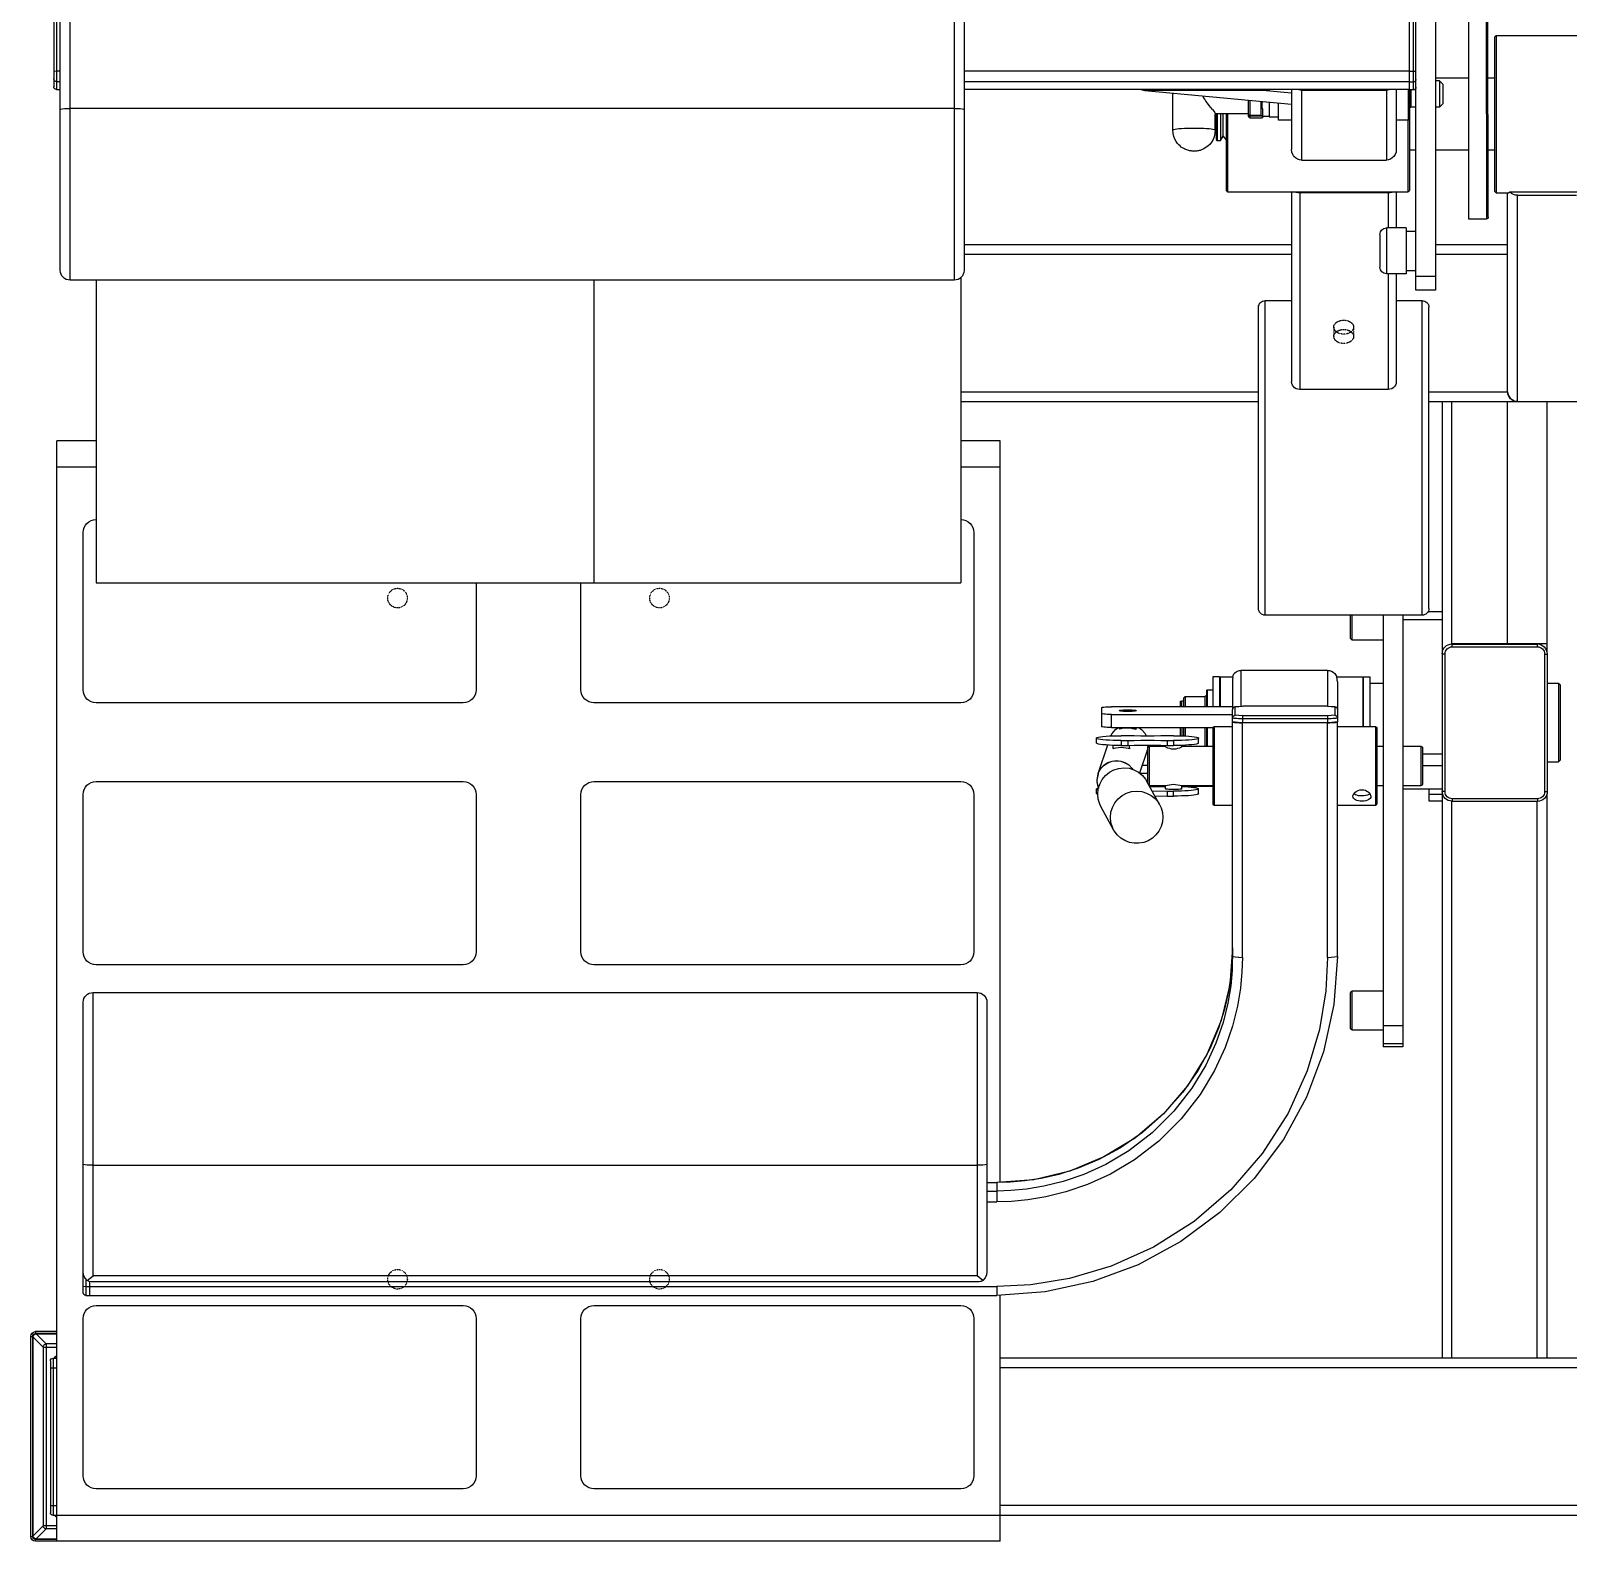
# Model space of a CAD drawing. Header units: millimetres. Extents: x 24547 to 62889, y 34568 to 56011.
# Drawn here: x 42109 to 42859, y 44895 to 45632 of the extents above; entities that cross this region are included whole.
import ezdxf

# ---------------------------------------------------------------- set-up
doc = ezdxf.new("R2010")
doc.units = ezdxf.units.MM
doc.linetypes.add('PEN_TYPE_1', pattern=[0])
doc.linetypes.add('PEN_TYPE_9', pattern=[0.1389, 0.0833, -0.0556])

# ---------------------------------------------------------------- blocks, each defined once
blk = doc.blocks.new('A$C4BB32A06')
at = {"color": 7, "linetype": 'PEN_TYPE_1'}
for points in [[(685.93, 888.93), (685.93, 697.31)], [(11.23, 848.83), (11.23, 796.6)], [(12.5, 850.15), (12.5, 795.33)], [(673.14, 799.59), (673.14, 849.8)], [(675.06, 795.07), (675.06, 849.88)], [(676.33, 796.35), (676.33, 848.62)], [(14.42, 706.98), (14.42, 838.1)], [(19.2, 702.18), (19.2, 840.15)], [(450.91, 840.15), (450.91, 702.18)], [(455.69, 838.1), (455.69, 706.98)], [(701.89, 834.41), (701.98, 732.08)], [(710.67, 834.42), (710.77, 732.08)], [(711.59, 732.97), (711.46, 833.53)], [(714.71, 820.85), (715.46, 821.61)], [(714.71, 820.85), (714.71, 745.64)], [(715.46, 821.61), (765.1, 821.61)], [(715.46, 821.61), (715.46, 744.87)], [(11.23, 804.28), (12.5, 804.39)], [(12.5, 804.39), (14.42, 804.39)], [(673.14, 804.3), (455.69, 804.3)], [(675.06, 804.13), (673.14, 804.13)], [(676.33, 804.02), (675.06, 804.13)], [(12.5, 799.17), (12.17, 799.22), (11.85, 799.35), (11.59, 799.54), (11.39, 799.8), (11.26, 800.11), (11.23, 800.44)], [(12.5, 795.33), (12.17, 795.38), (11.85, 795.51), (11.59, 795.7), (11.39, 795.96), (11.26, 796.27), (11.23, 796.6)], [(12.5, 795.31), (12, 795.41), (11.59, 795.69), (11.33, 796.09), (11.23, 796.6)], [(12.5, 799.17), (14.42, 799.17)], [(673.14, 799.05), (455.69, 799.05)], [(673.14, 795.21), (673.14, 799.59)], [(675.06, 798.91), (673.14, 798.91)], [(676.33, 800.19), (676.3, 799.87), (676.17, 799.56), (675.97, 799.3), (675.68, 799.09), (675.39, 798.97), (675.06, 798.91)], [(676.33, 796.34), (676.3, 796.01), (676.17, 795.72), (675.97, 795.46), (675.68, 795.25), (675.39, 795.12), (675.06, 795.07)], [(676.33, 796.34), (676.23, 795.84), (675.95, 795.43), (675.55, 795.16), (675.06, 795.07)], [(676.33, 697.31), (676.33, 796.34)], [(701.92, 800.83), (685.93, 800.81)], [(687.82, 799.45), (685.93, 799.45)], [(689.45, 797.83), (687.82, 799.45)], [(687.82, 799.45), (687.82, 786.65)], [(689.45, 797.83), (689.45, 788.26)], [(714.71, 800.85), (711.49, 800.85)], [(12.5, 795.33), (14.42, 795.33)], [(673.14, 795.21), (455.69, 795.21)], [(543.45, 794.81), (541.6, 795.2)], [(544.33, 794.77), (543.45, 794.81)], [(543.91, 794.77), (615.59, 788.18)], [(603.12, 794.77), (544.33, 794.77)], [(557.58, 775.5), (557.58, 793.5)], [(577.02, 785.43), (575.39, 787.48), (574.54, 788.59), (573.79, 789.61), (573.17, 790.56), (572.65, 791.44), (572.36, 792.14)], [(594.33, 790.12), (594.33, 782.23)], [(595.15, 790.04), (595.15, 782.79)], [(600.75, 782.79), (600.75, 789.52)], [(601.49, 785.46), (601.3, 786.26), (601.2, 787.11), (601.2, 788), (601.3, 788.95), (601.4, 789.47)], [(605.89, 795.2), (603.12, 794.77)], [(603.12, 794.77), (615.59, 793.62)], [(604.72, 789.14), (604.72, 781.85)], [(609.18, 780.26), (609.18, 788.74)], [(615.59, 795.2), (615.59, 765.93)], [(620.38, 794.77), (618.45, 795.2)], [(661.94, 794.77), (620.38, 794.77)], [(620.38, 794.77), (620.38, 760.81)], [(663.86, 795.2), (661.94, 794.77)], [(661.94, 794.77), (661.94, 760.81)], [(666.73, 795.2), (666.73, 765.93)], [(672.75, 780.26), (672.75, 795.2)], [(675.06, 795.07), (673.14, 795.07)], [(673.24, 795.07), (673.14, 745.98)], [(673.79, 795.07), (673.79, 786.65)], [(689.45, 788.26), (687.82, 786.65)], [(14.42, 785.56), (14.65, 785.71), (15.33, 785.82), (16.4, 785.94), (17.74, 785.98), (19.2, 786.02)], [(450.91, 786.02), (19.2, 786.02)], [(450.91, 786.02), (452.37, 785.98), (453.71, 785.94), (454.78, 785.82), (455.47, 785.71), (455.69, 785.56)], [(577.02, 785.43), (577.63, 784.65), (578.06, 784.05), (578.29, 783.69), (578.35, 783.49)], [(594.33, 783.46), (578.35, 783.46)], [(578.35, 775.5), (578.35, 783.46)], [(578.81, 783.46), (578.81, 770.88)], [(579.2, 783.46), (579.2, 770.38)], [(580.86, 783.46), (580.86, 770.38)], [(582.26, 772.51), (582.26, 783.46)], [(583.59, 783.46), (583.59, 745.98)], [(584.37, 783.46), (584.37, 745.23)], [(594.33, 783.2), (595.08, 782.52)], [(594.33, 782.23), (595.08, 781.46)], [(595.08, 782.52), (595.15, 782.79)], [(595.15, 782.79), (600.75, 782.79)], [(595.15, 782.39), (601.07, 782.39)], [(595.15, 782.39), (595.15, 781.41)], [(595.15, 781.41), (601.01, 781.41)], [(601.07, 782.39), (600.75, 782.79)], [(601.49, 781.46), (601.04, 781.41)], [(601.49, 782.34), (601.07, 782.39)], [(601.49, 781.46), (601.49, 785.46)], [(601.49, 782.31), (604.72, 782.31)], [(604.72, 781.85), (609.18, 781.85)], [(673.24, 786.44), (673.5, 786.6), (673.79, 786.65)], [(676.33, 786.65), (673.79, 786.65)], [(687.82, 786.65), (685.93, 786.65)], [(557.58, 775.5), (557.71, 775.67), (558.07, 775.8), (558.69, 775.94), (559.57, 776.07), (560.61, 776.19), (561.85, 776.28), (563.25, 776.35), (564.74, 776.41), (566.34, 776.45), (567.97, 776.46), (569.59, 776.45), (571.16, 776.41), (572.69, 776.35), (574.09, 776.28), (575.32, 776.19), (576.36, 776.07), (577.21, 775.94), (577.83, 775.8), (578.22, 775.67), (578.35, 775.5)], [(578.35, 775.5), (578.19, 773.75), (577.8, 772.17), (577.24, 770.86), (576.46, 769.53), (575.62, 768.5), (574.83, 767.72), (572.69, 766.27), (571.58, 765.79), (570.93, 765.57), (570.51, 765.44), (570.21, 765.38), (569.98, 765.33), (569.79, 765.3), (569.66, 765.28), (569.17, 765.22), (568.71, 765.17), (568.32, 765.15), (568, 765.14), (567.67, 765.15), (567.41, 765.15), (567.12, 765.18), (566.86, 765.2), (566.53, 765.25), (566.18, 765.3), (565.79, 765.36), (565.36, 765.48), (564.87, 765.61), (564.39, 765.77), (563.99, 765.92), (563.54, 766.13), (562.92, 766.44), (562.27, 766.83), (561.75, 767.19), (561.13, 767.69), (560.58, 768.21), (559.96, 768.9), (559.24, 769.86), (558.62, 770.95), (558.07, 772.31), (557.71, 773.81), (557.58, 775.5)], [(615.59, 780.26), (609.18, 780.26)], [(672.75, 780.26), (666.73, 780.26)], [(672.36, 780.26), (672.36, 745.23)], [(673.14, 780.65), (672.75, 780.26)], [(578.81, 770.75), (579.2, 770.38)], [(579.2, 770.38), (580.86, 770.38)], [(580.86, 770.38), (582.26, 772.51)], [(582.26, 772.51), (583.59, 770.51)], [(620.38, 760.81), (619.4, 760.92), (618.42, 761.26), (617.54, 761.83), (616.76, 762.58), (616.14, 763.54), (615.72, 764.68), (615.59, 765.93)], [(666.73, 765.93), (666.6, 764.68), (666.18, 763.54), (665.56, 762.58), (664.78, 761.83), (663.9, 761.26), (662.92, 760.92), (661.94, 760.81)], [(620.38, 760.81), (661.94, 760.81)], [(676.33, 765.62), (673.14, 765.62)], [(701.95, 765.66), (685.93, 765.64)], [(714.71, 765.67), (711.55, 765.67)], [(583.59, 745.98), (584.37, 745.23)], [(584.37, 745.23), (672.36, 745.23)], [(615.59, 745.23), (615.59, 652.55)], [(618.65, 744.9), (615.88, 745.23)], [(619.56, 744.89), (618.65, 744.9)], [(662.76, 744.89), (619.56, 744.89)], [(619.56, 744.89), (619.56, 648.83)], [(663.67, 744.9), (662.76, 744.89)], [(662.76, 744.89), (662.76, 727.7)], [(666.44, 745.23), (663.67, 744.9)], [(666.73, 745.23), (666.73, 727.7)], [(672.36, 745.23), (673.14, 745.98)], [(714.71, 745.64), (715.46, 744.87)], [(715.46, 744.87), (721.74, 744.87)], [(721.09, 647.7), (721.09, 744.87)], [(721.74, 744.87), (721.09, 744.48)], [(722.17, 745.16), (721.74, 744.87)], [(758.4, 745.16), (722.17, 745.16)], [(725.91, 743.62), (724.83, 743.72), (723.86, 744.03), (722.95, 744.51), (722.17, 745.16)], [(725.91, 743.62), (754.65, 743.62)], [(725.91, 642.89), (725.91, 743.62)], [(701.98, 732.08), (710.77, 732.08)], [(711.59, 732.89), (711.52, 732.58), (711.35, 732.32), (711.09, 732.15), (710.77, 732.08)], [(658.75, 724.49), (658.82, 725.14), (659.01, 725.73), (659.3, 726.28), (659.69, 726.75), (660.16, 727.14), (660.7, 727.43), (661.3, 727.62), (661.94, 727.68)], [(658.75, 724.49), (658.75, 708.51)], [(671.55, 727.7), (661.94, 727.7)], [(661.94, 727.7), (661.94, 705.32)], [(661.94, 727.7), (661.94, 727.68)], [(671.55, 727.7), (671.55, 705.32)], [(671.55, 726.09), (676.33, 726.09)], [(455.69, 719.64), (615.59, 719.64)], [(455.69, 714.83), (615.59, 714.83)], [(685.93, 719.64), (721.09, 719.64)], [(685.93, 714.83), (721.09, 714.83)], [(19.2, 702.18), (18.24, 702.28), (17.34, 702.56), (16.53, 703), (15.82, 703.58), (15.24, 704.29), (14.79, 705.1), (14.52, 706), (14.42, 706.96)], [(455.69, 706.96), (455.6, 706), (455.32, 705.1), (454.88, 704.29), (454.29, 703.58), (453.58, 703), (452.77, 702.56), (451.87, 702.28), (450.91, 702.18)], [(661.94, 705.32), (661.3, 705.39), (660.7, 705.57), (660.16, 705.87), (659.69, 706.26), (659.3, 706.73), (659.01, 707.27), (658.82, 707.87), (658.75, 708.51)], [(671.55, 706.92), (676.33, 706.92)], [(450.91, 702.18), (19.2, 702.18)], [(32, 702.18), (32, 554.49)], [(275, 702.18), (275, 554.49)], [(454.07, 703.47), (454.07, 554.49)], [(671.55, 705.32), (661.94, 705.32)], [(662.76, 705.32), (662.76, 648.83)], [(666.73, 705.32), (666.73, 652.55)], [(685.93, 703.99), (676.33, 703.99)], [(599.44, 688.93), (599.51, 689.58), (599.7, 690.18), (599.99, 690.73), (600.38, 691.2), (600.86, 691.59), (601.41, 691.89), (602.01, 692.07), (602.67, 692.14)], [(615.59, 692.14), (602.67, 692.14)], [(602.67, 538.64), (602.67, 692.14)], [(679.39, 692.14), (666.73, 692.14)], [(685.93, 697.31), (676.33, 697.31)], [(679.39, 538.64), (679.39, 692.14)], [(679.39, 692.14), (680.05, 692.07), (680.65, 691.89), (681.2, 691.59), (681.68, 691.2), (682.07, 690.73), (682.36, 690.18), (682.55, 689.58), (682.61, 688.93)], [(599.44, 541.83), (599.44, 688.93)], [(682.61, 541.83), (682.61, 688.93)], [(454.07, 647.7), (599.44, 647.7)], [(619.56, 648.83), (618.71, 648.91), (617.84, 649.2), (617.09, 649.64), (616.47, 650.23), (615.98, 650.93), (615.69, 651.72), (615.59, 652.55)], [(662.76, 648.83), (619.56, 648.83)], [(666.73, 652.55), (666.63, 651.72), (666.34, 650.93), (665.85, 650.23), (665.23, 649.64), (664.48, 649.2), (663.6, 648.91), (662.76, 648.83)], [(682.61, 647.7), (721.09, 647.7)], [(721.09, 647.7), (721.32, 646.3)], [(725.91, 642.89), (724.94, 642.98), (724.03, 643.27), (723.21, 643.71), (722.5, 644.3), (721.91, 645.01), (721.47, 645.83), (721.19, 646.74), (721.09, 647.7)], [(721.32, 646.3), (721.51, 645.88)], [(721.51, 645.88), (721.94, 645.03)], [(454.07, 642.89), (599.44, 642.89)], [(682.61, 642.89), (838.6, 642.89)], [(689.13, 642.89), (689.13, 176.02)], [(693.91, 524.58), (693.91, 642.89)], [(721.09, 524.71), (721.09, 642.89)], [(721.94, 645.03), (722.26, 644.63)], [(722.26, 644.63), (722.91, 643.99)], [(722.91, 643.99), (723.3, 643.68)], [(723.3, 643.68), (724.15, 643.28)], [(724.15, 643.28), (724.57, 643.1)], [(724.57, 643.1), (725.91, 642.89)], [(740.3, 520.7), (740.3, 642.89)], [(32, 623.71), (12.79, 623.71)], [(12.79, 86.49), (12.79, 623.71)], [(473.27, 623.71), (454.07, 623.71)], [(473.27, 261.73), (473.27, 623.71)], [(32, 610.92), (12.79, 610.92)], [(473.27, 610.92), (454.07, 610.92)], [(25.58, 578.94), (25.71, 580.23), (26.09, 581.43), (26.68, 582.51), (27.46, 583.46), (28.41, 584.24), (29.5, 584.83), (30.7, 585.2), (32, 585.33)], [(25.58, 502.2), (25.58, 578.94)], [(454.07, 585.33), (455.36, 585.2), (456.57, 584.83), (457.65, 584.24), (458.6, 583.46), (459.39, 582.51), (459.98, 581.43), (460.35, 580.23), (460.48, 578.94)], [(460.48, 578.94), (460.48, 502.2)], [(32, 554.49), (454.07, 554.49)], [(217.45, 554.49), (217.45, 502.2)], [(268.62, 502.2), (268.62, 554.49)], [(602.67, 538.64), (602.01, 538.7), (601.41, 538.89), (600.86, 539.18), (600.38, 539.57), (599.99, 540.05), (599.7, 540.59), (599.51, 541.19), (599.44, 541.83)], [(682.61, 541.83), (682.55, 541.19), (682.36, 540.59), (682.07, 540.05), (681.68, 539.57), (681.2, 539.18), (680.65, 538.89), (680.05, 538.7), (679.39, 538.64)], [(679.39, 538.64), (602.67, 538.64)], [(644.37, 527.16), (644.37, 538.64)], [(645.15, 526.38), (645.15, 538.64)], [(660.35, 538.64), (660.35, 327.83)], [(669.92, 538.64), (669.92, 327.83)], [(689.13, 536.41), (669.92, 536.41)], [(689.13, 540.2), (682.16, 540.2)], [(645.15, 526.38), (644.37, 527.16)], [(660.35, 526.38), (645.15, 526.38)], [(689.13, 519.77), (689.22, 520.74), (689.5, 521.64), (689.95, 522.46), (690.53, 523.17), (691.24, 523.76), (692.05, 524.2), (692.95, 524.48), (693.91, 524.58)], [(690.52, 519.64), (689.26, 519.64)], [(690.52, 519.64), (690.6, 520.36), (690.8, 521.02), (691.13, 521.61), (691.56, 522.13), (692.08, 522.56), (692.68, 522.88), (693.34, 523.09), (694.04, 523.16)], [(690.52, 452.51), (690.52, 519.64)], [(740.3, 524.71), (693.91, 524.58)], [(694.04, 523.18), (694.04, 524.45)], [(694.04, 524.45), (735.61, 524.45)], [(694.04, 523.18), (735.61, 523.18)], [(694.04, 523.18), (694.04, 523.16)], [(735.61, 523.18), (735.61, 524.45)], [(735.61, 523.16), (736.32, 523.09), (736.98, 522.88), (737.58, 522.56), (738.1, 522.13), (738.53, 521.61), (738.85, 521.02), (739.06, 520.36), (739.13, 519.64)], [(735.64, 524.58), (736.58, 524.45), (737.46, 524.16), (738.25, 523.71), (738.93, 523.12), (739.5, 522.42), (739.93, 521.61), (740.2, 520.72), (740.3, 519.77)], [(739.13, 519.64), (739.13, 452.51)], [(739.13, 519.64), (740.43, 519.64)], [(740.3, 519.66), (740.3, 519.77)], [(740.43, 519.64), (740.43, 452.51)], [(586.88, 508.48), (587.11, 509.23), (587.46, 509.91), (587.95, 510.5), (588.57, 511), (589.26, 511.36), (590, 511.59), (590.79, 511.67)], [(590.79, 511.67), (590.79, 494.22)], [(633.17, 511.67), (590.79, 511.67)], [(633.17, 511.67), (633.17, 494.22)], [(633.17, 511.67), (634.14, 511.55), (635.09, 511.26), (635.93, 510.79), (636.68, 510.14), (637.27, 509.36), (637.69, 508.48)], [(580.4, 508.59), (577.21, 508.59)], [(577.21, 508.48), (577.21, 493.91)], [(580.4, 508.2), (580.73, 508.54)], [(580.4, 508.48), (580.4, 493.91)], [(580.79, 508.59), (586.91, 508.59)], [(580.79, 508.48), (580.79, 493.91)], [(586.88, 508.48), (586.81, 507.11)], [(586.81, 507.11), (586.81, 492.59)], [(637.63, 508.59), (650.36, 508.59)], [(637.95, 506.07), (637.69, 508.48)], [(637.95, 506.07), (637.95, 492.59)], [(650.36, 508.48), (650.36, 484.21)], [(650.42, 508.54), (650.75, 508.2)], [(650.75, 508.59), (653.94, 508.59)], [(650.75, 484.21), (650.75, 508.48)], [(653.94, 484.21), (653.94, 508.48)], [(653.94, 505.39), (660.35, 505.39)], [(740.43, 505.39), (745.9, 505.39)], [(745.9, 505.39), (745.9, 467.02)], [(745.9, 505.39), (746.68, 504.62)], [(746.68, 504.62), (746.68, 467.79)], [(32, 495.8), (30.7, 495.93), (29.5, 496.3), (28.41, 496.89), (27.46, 497.67), (26.68, 498.62), (26.09, 499.71), (25.71, 500.91), (25.58, 502.2)], [(211.07, 495.8), (32, 495.8)], [(217.45, 502.2), (217.32, 500.91), (216.94, 499.71), (216.35, 498.62), (215.57, 497.67), (214.63, 496.89), (213.55, 496.3), (212.35, 495.93), (211.07, 495.8)], [(275, 495.8), (273.71, 495.93), (272.52, 496.3), (271.43, 496.89), (270.49, 497.67), (269.71, 498.62), (269.12, 499.71), (268.75, 500.91), (268.62, 502.2)], [(454.07, 495.8), (275, 495.8)], [(460.48, 502.2), (460.35, 500.91), (459.98, 499.71), (459.39, 498.62), (458.6, 497.67), (457.65, 496.89), (456.57, 496.3), (455.36, 495.93), (454.07, 495.8)], [(561.23, 496.6), (562.04, 496.6)], [(561.23, 496.6), (561.23, 493.91)], [(562.82, 497.41), (562.76, 497.09), (562.59, 496.83), (562.34, 496.66), (562.04, 496.6)], [(562.04, 493.91), (562.04, 496.6)], [(562.82, 498.18), (563.64, 498.97)], [(562.82, 498.18), (562.82, 493.91)], [(563.64, 498.97), (573.21, 498.97)], [(563.64, 498.97), (563.64, 493.91)], [(574.02, 499.75), (573.96, 499.45), (573.79, 499.2), (573.53, 499.03), (573.21, 498.97)], [(573.21, 498.97), (573.21, 493.91)], [(574.02, 501.81), (574.38, 502.2)], [(574.02, 501.81), (574.02, 493.91)], [(574.38, 502.2), (574.38, 493.91)], [(574.38, 502.2), (577.21, 502.2)], [(522.85, 493.44), (522.98, 493.54), (523.3, 493.63), (523.89, 493.73), (524.67, 493.8), (525.55, 493.86), (526.59, 493.9), (527.67, 493.91)], [(522.85, 493.44), (522.85, 484.23)], [(527.67, 490.12), (526.59, 490.12), (525.55, 490.15), (524.67, 490.22), (523.89, 490.3), (523.3, 490.38), (522.98, 490.48), (522.85, 490.59)], [(586.81, 493.91), (527.67, 493.91)], [(527.67, 490.12), (586.81, 490.12)], [(527.67, 483.76), (527.67, 490.12)], [(531.44, 492.01), (531.54, 492.1), (531.8, 492.19), (532.22, 492.25), (532.81, 492.32), (533.53, 492.37), (534.34, 492.4), (535.19, 492.43), (536.07, 492.43), (536.94, 492.4), (537.73, 492.37), (538.44, 492.32), (539.03, 492.25), (539.45, 492.19), (539.74, 492.1), (539.84, 492.01)], [(539.84, 492.01), (539.74, 491.93), (539.45, 491.84), (539.03, 491.78), (538.44, 491.7), (537.73, 491.65), (536.94, 491.62), (536.07, 491.6), (535.19, 491.6), (534.34, 491.62), (533.53, 491.65), (532.81, 491.7), (532.22, 491.78), (531.8, 491.84), (531.54, 491.93), (531.44, 492.01)], [(586.81, 492.59), (586.85, 492.95), (587.01, 493.29), (587.17, 493.54), (587.46, 493.76), (587.76, 493.88), (588.02, 493.98)], [(586.81, 486.57), (586.81, 492.59)], [(586.81, 488.49), (586.85, 488.82), (586.98, 489.13), (587.17, 489.39), (587.43, 489.6), (587.76, 489.71), (588.08, 489.76)], [(591.6, 488), (590.66, 488.02), (589.74, 488.05), (588.93, 488.1), (588.21, 488.15), (587.6, 488.23), (587.17, 488.31), (586.88, 488.39), (586.81, 488.49)], [(586.94, 493.21), (586.85, 492.93)], [(586.98, 493.24), (587.17, 493.5), (587.43, 493.7), (587.76, 493.83), (588.08, 493.86)], [(588.05, 493.98), (591.6, 494.22)], [(588.08, 493.86), (591.6, 494.22)], [(588.08, 489.76), (588.08, 493.86)], [(591.6, 489.42), (588.08, 489.76)], [(633.17, 494.22), (591.6, 494.22)], [(591.6, 489.42), (591.6, 486.1)], [(633.17, 489.42), (591.6, 489.42)], [(633.17, 488), (591.6, 488)], [(633.17, 494.22), (636.55, 494.01)], [(633.17, 494.22), (636.68, 493.86)], [(636.68, 489.76), (633.17, 489.42)], [(633.17, 489.42), (633.17, 486.1)], [(637.95, 488.49), (637.86, 488.39), (637.6, 488.31), (637.14, 488.23), (636.55, 488.15), (635.84, 488.1), (634.99, 488.05), (634.11, 488.02), (633.17, 488)], [(636.55, 494.01), (636.81, 493.94), (637.04, 493.88), (637.24, 493.78), (637.46, 493.63), (637.63, 493.47), (637.79, 493.28), (637.89, 492.98), (637.95, 492.59)], [(636.68, 493.86), (636.68, 489.76)], [(636.68, 493.86), (637.01, 493.83), (637.33, 493.7), (637.6, 493.5), (637.79, 493.23), (637.92, 492.92), (637.95, 492.59)], [(636.68, 489.76), (637.01, 489.71), (637.33, 489.6), (637.6, 489.39), (637.79, 489.13), (637.92, 488.82), (637.95, 488.49)], [(637.95, 492.59), (637.95, 486.57)], [(527.67, 483.76), (526.59, 483.77), (525.55, 483.8), (524.67, 483.87), (523.89, 483.93), (523.3, 484.03), (522.98, 484.13), (522.85, 484.23)], [(527.41, 479.67), (527.96, 480.86), (529.75, 482.91), (531.02, 483.71)], [(527.67, 483.76), (577.21, 483.76)], [(531.44, 483.09), (532.55, 483.76)], [(533.07, 483.38), (532.16, 483.19), (531.61, 483.06), (531.44, 483.07)], [(533.07, 483.38), (534.21, 483.54), (535.48, 483.61), (536.78, 483.54), (537.99, 483.36), (538.93, 483.15), (539.58, 483.02), (539.84, 483.06)], [(538.86, 483.76), (539.84, 483.07)], [(540.95, 483.76), (542.32, 482.86), (544.11, 480.81), (544.66, 479.6)], [(561.23, 483.76), (561.23, 479.73)], [(562.04, 483.76), (562.04, 479.72)], [(562.82, 483.76), (562.82, 479.69)], [(563.64, 483.76), (563.64, 479.65)], [(573.21, 483.76), (573.21, 474.62)], [(574.02, 483.76), (574.02, 474.62)], [(574.38, 483.76), (574.38, 474.62)], [(577.21, 483.71), (577.73, 484.21)], [(577.21, 483.71), (577.21, 446.35)], [(577.73, 484.21), (577.73, 445.85)], [(577.73, 484.21), (586.81, 484.21)], [(586.81, 372.02), (586.81, 486.57)], [(589.52, 486.15), (586.81, 486.57)], [(586.81, 486.57), (587.01, 486.44)], [(587.14, 486.41), (587.63, 486.31)], [(587.79, 486.29), (588.7, 486.2)], [(588.7, 486.2), (588.96, 486.18)], [(588.96, 486.18), (590.1, 486.13)], [(590.52, 486.12), (589.52, 486.15)], [(590.26, 486.13), (591.6, 486.1)], [(591.6, 486.1), (590.52, 486.12)], [(591.6, 371.55), (591.6, 486.1)], [(633.17, 486.1), (591.6, 486.1)], [(633.17, 486.1), (634.47, 486.13)], [(634.24, 486.12), (633.17, 486.1)], [(633.17, 371.55), (633.17, 486.1)], [(635.25, 486.15), (634.24, 486.12)], [(634.89, 486.15), (635.8, 486.18)], [(637.95, 486.57), (635.25, 486.15)], [(635.8, 486.18), (636.03, 486.2)], [(636.03, 486.2), (636.98, 486.29)], [(637.14, 486.31), (637.63, 486.41)], [(637.76, 486.44), (637.95, 486.57)], [(637.95, 372.02), (637.95, 486.57)], [(637.95, 484.21), (656.64, 484.21)], [(656.64, 484.21), (656.64, 445.85)], [(656.64, 484.21), (657.16, 483.71)], [(657.16, 483.71), (657.16, 446.35)], [(520.31, 478.6), (520.34, 478.68), (520.67, 478.89), (521.32, 479.07), (522.26, 479.25), (523.5, 479.39), (525, 479.54), (526.66, 479.64), (528.48, 479.72), (530.43, 479.77), (532.42, 479.78)], [(520.31, 476.19), (520.31, 478.6)], [(532.42, 477.39), (530.43, 477.41), (528.48, 477.46), (526.66, 477.52), (525, 477.64), (523.5, 477.78), (522.26, 477.93), (521.32, 478.11), (520.67, 478.29), (520.34, 478.48), (520.31, 478.6)], [(532.42, 474.98), (530.43, 475.01), (528.48, 475.05), (526.66, 475.15), (525, 475.24), (523.5, 475.37), (522.26, 475.54), (521.32, 475.71), (520.67, 475.89), (520.34, 476.09), (520.31, 476.19)], [(525.75, 475.19), (520.99, 461.13)], [(528.25, 473.62), (528.45, 473.78)], [(528.45, 473.58), (528.25, 473.6)], [(528.45, 473.58), (528.45, 475.06)], [(528.45, 473.58), (528.97, 473.71), (529.85, 473.91), (531.02, 474.07), (532.29, 474.14), (533.59, 474.07), (534.8, 473.89), (535.74, 473.68), (536.39, 473.55)], [(535.64, 479.78), (532.42, 479.78)], [(532.42, 477.39), (535.64, 477.39)], [(532.42, 477.39), (532.42, 474.98)], [(532.42, 474.98), (535.64, 474.98)], [(554.82, 479.78), (551.72, 479.69), (548.5, 479.62), (545.21, 479.6), (541.96, 479.62), (538.73, 479.69), (535.64, 479.78)], [(535.64, 477.39), (538.73, 477.49), (541.96, 477.55), (545.21, 477.57), (548.5, 477.55), (551.72, 477.49), (554.82, 477.39)], [(535.64, 477.39), (535.64, 474.98)], [(535.64, 474.98), (538.73, 475.1), (541.96, 475.16), (545.21, 475.18), (548.5, 475.16), (551.72, 475.1), (554.82, 474.98)], [(536.42, 473.55), (536.42, 475.01)], [(536.42, 473.83), (536.62, 473.6)], [(536.62, 473.58), (536.42, 473.55)], [(545.11, 472.61), (545.21, 472.93)], [(545.21, 473.83), (546.03, 474.62)], [(545.21, 473.83), (545.21, 456.96)], [(545.38, 473.99), (545.57, 475.18)], [(546.03, 474.62), (553.84, 474.62)], [(546.03, 474.62), (546.03, 455.52)], [(554.03, 474.38), (553.84, 474.58)], [(554.03, 474.38), (554.03, 475.01)], [(558.01, 473.21), (557.03, 473.26), (556.08, 473.45), (555.24, 473.75), (554.55, 474.04), (554.1, 474.32), (554.03, 474.38)], [(558.01, 479.78), (554.82, 479.78)], [(554.82, 477.39), (558.01, 477.39)], [(554.82, 477.39), (554.82, 474.98)], [(554.82, 474.98), (558.01, 474.98)], [(558.01, 479.78), (560.02, 479.77), (561.98, 479.72), (563.8, 479.64), (565.49, 479.54), (566.96, 479.39), (568.19, 479.25), (569.14, 479.07), (569.79, 478.89), (570.11, 478.68), (570.15, 478.6)], [(570.15, 478.6), (570.11, 478.48), (569.79, 478.29), (569.14, 478.11), (568.19, 477.93), (566.96, 477.78), (565.49, 477.64), (563.8, 477.52), (561.98, 477.46), (560.02, 477.41), (558.01, 477.39)], [(558.01, 477.39), (558.01, 474.98)], [(570.15, 476.19), (570.11, 476.09), (569.79, 475.89), (569.14, 475.71), (568.19, 475.54), (566.96, 475.37), (565.49, 475.24), (563.8, 475.15), (561.98, 475.05), (560.02, 475.01), (558.01, 474.98)], [(562.01, 474.38), (561.94, 474.32), (561.49, 474.04), (560.8, 473.75), (559.96, 473.45), (559.01, 473.26), (558.01, 473.21)], [(562.01, 474.38), (562.01, 475.06)], [(562.2, 474.58), (562.01, 474.38)], [(562.2, 474.62), (577.21, 474.62)], [(562.82, 475), (562.82, 474.62)], [(563.64, 475.13), (563.64, 474.62)], [(570.15, 476.19), (570.15, 478.6)], [(657.16, 474.62), (660.35, 474.62)], [(669.92, 474.62), (678.74, 474.62)], [(678.74, 474.62), (678.74, 455.43)], [(678.74, 474.62), (679.04, 474.56), (679.29, 474.39), (679.46, 474.14), (679.52, 473.83)], [(679.52, 473.83), (679.52, 456.26)], [(521.12, 461.08), (521.48, 462.08), (522.62, 463.88), (524.12, 465.41), (525.94, 466.55), (527.96, 467.27)], [(522.59, 464.04), (524.12, 465.54), (525.94, 466.68), (527.96, 467.37), (530.11, 467.61), (532.22, 467.37), (534.24, 466.65), (536.07, 465.51)], [(527.96, 467.27), (530.11, 467.53), (532.22, 467.3), (534.24, 466.6), (536.07, 465.48), (537.6, 463.96), (538.05, 463.3)], [(545.11, 472.61), (541.37, 461.51)], [(689.13, 470.72), (679.52, 470.72)], [(740.43, 467.02), (745.9, 467.02)], [(745.9, 467.02), (746.68, 467.79)], [(520.99, 461.13), (520.51, 458.09)], [(520.51, 457.93), (520.54, 457.26)], [(520.51, 457.93), (520.7, 456.26)], [(521.12, 461.08), (520.54, 458.02)], [(520.96, 451.28), (521.19, 453.76), (521.94, 456.15), (523.11, 458.36), (524.7, 460.3), (526.63, 461.9), (528.84, 463.08), (531.21, 463.82), (533.72, 464.08), (536.23, 463.85), (538.6, 463.13), (540.82, 461.96)], [(521.45, 462.22), (520.99, 461.13)], [(538.02, 463.31), (537.6, 463.98)], [(540.82, 461.96), (542.77, 460.4), (544.33, 458.48), (544.95, 457.47)], [(541.44, 461.47), (545.21, 461.47)], [(545.21, 465.27), (542.64, 465.27)], [(689.13, 465.04), (679.52, 465.04)], [(25.58, 451.02), (25.71, 452.31), (26.09, 453.51), (26.68, 454.6), (27.46, 455.55), (28.41, 456.33), (29.5, 456.92), (30.7, 457.29), (32, 457.42)], [(25.58, 374.28), (25.58, 451.02)], [(32, 457.42), (211.07, 457.42)], [(211.07, 457.42), (212.35, 457.29), (213.55, 456.92), (214.63, 456.33), (215.57, 455.55), (216.35, 454.6), (216.94, 453.51), (217.32, 452.31), (217.45, 451.02)], [(217.45, 451.02), (217.45, 374.28)], [(268.62, 451.02), (268.75, 452.31), (269.12, 453.51), (269.71, 454.6), (270.49, 455.55), (271.43, 456.33), (272.52, 456.92), (273.71, 457.29), (275, 457.42)], [(268.62, 374.28), (268.62, 451.02)], [(275, 457.42), (454.07, 457.42)], [(454.07, 457.42), (455.36, 457.29), (456.57, 456.92), (457.65, 456.33), (458.6, 455.55), (459.39, 454.6), (459.98, 453.51), (460.35, 452.31), (460.48, 451.02)], [(460.48, 451.02), (460.48, 374.28)], [(521.29, 454.33), (520.31, 453.87)], [(520.31, 451.48), (520.31, 453.87)], [(520.31, 453.87), (521.16, 453.43)], [(520.31, 451.48), (520.9, 451.11)], [(520.54, 457.26), (520.83, 455.6)], [(520.8, 455.84), (521.32, 454.21)], [(520.83, 455.6), (521.32, 454.2)], [(522.49, 445.21), (521.94, 446.42), (521.19, 448.79), (520.96, 451.28)], [(527.15, 439.92), (527.41, 442.4), (528.12, 444.79), (529.29, 447), (530.89, 448.94), (532.84, 450.54), (535.06, 451.72), (537.43, 452.46), (539.94, 452.72), (542.41, 452.49), (544.82, 451.77), (547.04, 450.6), (548.96, 449.04), (550.55, 447.12), (551.17, 446.12)], [(551.17, 446.12), (544.95, 457.47)], [(546.06, 455.43), (553.97, 455.43)], [(546.25, 455.11), (554.03, 455.11)], [(546.35, 454.9), (554.03, 455.04)], [(547.49, 452.85), (554.82, 452.67)], [(548.79, 450.44), (554.82, 450.28)], [(554.03, 455.45), (558.01, 456.04)], [(554.03, 453.87), (554.03, 455.43)], [(558.01, 453.47), (557.19, 453.48), (556.38, 453.5), (555.66, 453.55), (555.04, 453.6), (554.55, 453.66), (554.23, 453.74), (554.03, 453.82), (554.03, 453.87)], [(554.82, 452.67), (558.01, 452.67)], [(554.82, 452.67), (554.82, 450.28)], [(558.01, 456.04), (562.01, 455.45)], [(562.01, 453.87), (561.98, 453.82), (561.81, 453.74), (561.49, 453.66), (561, 453.6), (560.38, 453.55), (559.63, 453.5), (558.85, 453.48), (558.01, 453.47)], [(570.15, 453.87), (570.02, 453.68), (569.56, 453.5), (568.85, 453.32), (567.84, 453.16), (566.6, 453.01), (565.17, 452.9), (563.54, 452.8), (561.78, 452.73), (559.93, 452.68), (558.01, 452.67)], [(558.01, 450.28), (558.01, 452.67)], [(570.15, 451.48), (570.02, 451.28), (569.56, 451.11), (568.85, 450.93), (567.84, 450.76), (566.6, 450.63), (565.17, 450.5), (563.54, 450.41), (561.78, 450.34), (559.93, 450.29), (558.01, 450.28)], [(562.01, 453.87), (562.01, 455.43)], [(562.01, 455.11), (577.21, 455.11)], [(562.01, 455), (563.54, 454.93), (565.17, 454.83), (566.6, 454.72), (567.84, 454.57), (568.85, 454.41), (569.56, 454.23), (570.02, 454.05), (570.15, 453.87)], [(562.07, 455.43), (577.21, 455.43)], [(570.15, 451.48), (570.15, 453.87)], [(645.57, 450.19), (646.03, 451.51)], [(646.03, 451.51), (646.51, 452.08), (647.2, 452.6), (648.04, 453.03), (648.99, 453.29), (649.96, 453.37)], [(649.96, 450.36), (649.12, 450.39), (648.27, 450.49), (647.49, 450.67), (646.84, 450.93), (646.29, 451.25), (646.03, 451.51)], [(649.96, 453.37), (650.81, 453.3), (651.63, 453.11), (652.41, 452.78), (653.06, 452.36), (653.61, 451.85), (653.87, 451.51)], [(653.87, 451.51), (653.38, 451.11), (652.7, 450.76), (651.85, 450.54), (650.91, 450.39), (649.96, 450.36)], [(653.87, 451.51), (654.36, 450.19)], [(657.16, 455.43), (660.35, 455.43)], [(669.92, 455.43), (678.74, 455.43)], [(689.13, 453.73), (669.92, 453.73)], [(679.52, 456.23), (679.46, 455.92), (679.29, 455.67), (679.04, 455.5), (678.74, 455.43)], [(682.71, 447.83), (682.71, 453.63)], [(689.13, 451.02), (682.71, 451.02)], [(693.91, 447.83), (692.97, 447.93), (692.09, 448.19), (691.28, 448.62), (690.58, 449.18), (689.99, 449.87), (689.54, 450.66), (689.25, 451.54), (689.13, 452.49)], [(690.52, 452.51), (689.26, 452.51)], [(694.04, 448.97), (693.34, 449.04), (692.68, 449.25), (692.08, 449.58), (691.56, 450.01), (691.13, 450.53), (690.8, 451.13), (690.6, 451.79), (690.52, 452.51)], [(740.43, 452.51), (740.33, 451.54), (740.05, 450.64), (739.61, 449.82), (739.02, 449.11), (738.31, 448.52), (737.49, 448.08), (736.58, 447.8), (735.61, 447.7)], [(739.13, 452.51), (739.06, 451.8), (738.85, 451.14), (738.53, 450.54), (738.1, 450.01), (737.58, 449.58), (736.98, 449.25), (736.32, 449.04), (735.61, 448.97)], [(739.13, 452.51), (740.43, 452.51)], [(740.3, 176.02), (740.3, 451.45)], [(528.71, 433.85), (522.49, 445.21)], [(551.17, 446.11), (551.85, 444.61), (552.5, 442.33), (552.73, 439.99)], [(554.82, 450.28), (558.01, 450.28)], [(577.21, 446.35), (577.73, 445.85)], [(577.73, 445.85), (586.81, 445.85)], [(637.95, 445.85), (656.64, 445.85)], [(649.96, 447.8), (649.12, 447.83), (648.27, 447.95), (647.49, 448.14), (646.84, 448.42), (646.29, 448.76), (645.9, 449.18), (645.64, 449.67), (645.57, 450.19)], [(654.36, 450.19), (654.26, 449.59), (653.94, 449.05), (653.38, 448.6), (652.7, 448.26), (651.85, 448), (650.91, 447.83), (649.96, 447.8)], [(656.64, 445.85), (657.16, 446.35)], [(689.13, 447.83), (682.71, 447.83)], [(693.91, 176.02), (693.91, 447.7)], [(694.04, 448.97), (694.04, 447.7)], [(735.61, 448.97), (694.04, 448.97)], [(735.61, 447.7), (694.04, 447.7)], [(735.48, 176.02), (735.48, 447.7)], [(735.61, 448.99), (735.61, 448.97)], [(735.61, 448.97), (735.61, 447.7)], [(528.71, 433.85), (528.12, 435.06), (527.41, 437.43), (527.15, 439.92)], [(552.73, 439.99), (552.5, 437.65), (551.85, 435.37), (550.81, 433.25), (549.38, 431.36), (547.62, 429.77), (545.6, 428.53), (543.42, 427.68), (541.08, 427.24), (538.73, 427.26), (536.42, 427.68), (534.21, 428.55), (532.22, 429.78), (530.47, 431.36), (529.07, 433.25), (528.71, 433.85)], [(586.81, 376.14), (586.59, 365.22), (585.87, 357.58), (584.47, 349.12), (582.16, 339.83), (578.68, 329.73), (573.7, 318.98), (566.96, 307.75), (558.14, 296.4), (547.59, 285.9), (536.2, 277.15), (524.9, 270.46), (514.13, 265.54), (504, 262.08), (494.66, 259.78), (486.16, 258.38), (478.51, 257.68), (471.68, 257.47)], [(586.81, 376.14), (585.38, 358.22)], [(32, 367.89), (30.7, 368.02), (29.5, 368.39), (28.41, 368.98), (27.46, 369.76), (26.68, 370.71), (26.09, 371.79), (25.71, 372.99), (25.58, 374.28)], [(211.07, 367.89), (32, 367.89)], [(217.45, 374.28), (217.32, 372.99), (216.94, 371.79), (216.35, 370.71), (215.57, 369.76), (214.63, 368.98), (213.55, 368.39), (212.35, 368.02), (211.07, 367.89)], [(275, 367.89), (273.71, 368.02), (272.52, 368.39), (271.43, 368.98), (270.49, 369.76), (269.71, 370.71), (269.12, 371.79), (268.75, 372.99), (268.62, 374.28)], [(454.07, 367.89), (275, 367.89)], [(460.48, 374.28), (460.35, 372.99), (459.98, 371.79), (459.39, 370.71), (458.6, 369.76), (457.65, 368.98), (456.57, 368.39), (455.36, 368.02), (454.07, 367.89)], [(637.95, 372.02), (636.26, 348.48), (631.21, 325.41), (622.95, 303.29), (611.57, 282.57), (597.36, 263.65), (580.56, 246.96), (561.59, 232.81), (540.75, 221.5), (518.52, 213.23), (495.34, 208.22), (471.68, 206.54)], [(633.17, 371.55), (632.32, 355.19), (629.23, 336.34), (623.24, 316.1), (613.96, 295.57), (601.46, 275.91), (585.93, 258.01), (567.97, 242.56), (548.24, 230.06), (527.57, 220.8), (507.19, 214.79), (488.21, 211.7), (471.68, 210.85)], [(591.6, 371.55), (591.37, 364.45), (590.62, 356.51), (589.19, 347.7), (586.75, 338), (583.14, 327.51), (577.96, 316.29), (570.93, 304.59), (561.75, 292.79), (550.75, 281.83), (538.9, 272.72), (527.15, 265.75), (515.88, 260.63), (505.34, 257.01), (495.6, 254.64), (486.78, 253.17), (478.81, 252.44), (471.68, 252.23)], [(586.62, 369.76), (586, 362.66), (584.8, 354.82), (582.81, 346.24), (579.85, 336.91), (575.65, 326.97), (569.98, 316.52), (562.53, 305.78), (553.29, 295.33), (542.8, 286.05), (532, 278.56), (521.45, 272.83), (511.39, 268.6), (501.95, 265.61), (493.26, 263.62), (485.32, 262.38), (478.16, 261.77), (471.68, 261.57)], [(586.81, 372.02), (589.74, 371.6)], [(589.87, 371.58), (591.6, 371.55)], [(633.17, 371.55), (634.89, 371.58)], [(634.99, 371.6), (637.95, 372.02)], [(25.58, 349.62), (25.68, 350.59), (25.96, 351.48), (26.4, 352.3), (26.99, 353), (27.7, 353.59), (28.52, 354.03), (29.43, 354.31), (30.4, 354.41)], [(30.4, 354.41), (462.07, 354.41)], [(30.4, 216), (30.4, 354.41)], [(462.07, 354.41), (462.07, 216)], [(462.07, 354.41), (463.04, 354.31), (463.93, 354.03), (464.75, 353.59), (465.46, 353), (466.04, 352.3), (466.48, 351.48), (466.76, 350.59), (466.86, 349.62)], [(585.38, 358.22), (581.15, 340.74), (574.25, 324.14), (564.81, 308.8), (553.09, 295.15), (539.35, 283.48), (523.96, 274.09), (507.26, 267.2), (489.68, 263.02), (471.68, 261.6)], [(645.15, 355.13), (644.37, 354.33)], [(644.37, 336.73), (644.37, 354.33)], [(645.15, 335.94), (645.15, 355.13)], [(660.35, 355.13), (645.15, 355.13)], [(25.58, 218.05), (25.58, 349.61)], [(466.86, 349.61), (466.86, 218.05)], [(669.92, 338.17), (660.35, 338.17)], [(645.15, 335.94), (644.37, 336.73)], [(660.35, 335.94), (645.15, 335.94)], [(669.92, 329.41), (660.35, 329.41)], [(669.92, 327.83), (660.35, 327.83)], [(30.4, 270.08), (28.9, 270.1), (27.57, 270.18), (26.49, 270.28), (25.81, 270.41), (25.58, 270.56)], [(466.86, 270.56), (466.63, 270.41), (465.95, 270.28), (464.91, 270.18), (463.57, 270.1), (462.07, 270.08)], [(30.4, 270.08), (462.07, 270.08)], [(466.86, 261.6), (471.68, 261.6)], [(466.86, 257.47), (471.68, 257.47)], [(471.68, 261.57), (471.68, 252.23)], [(466.86, 252.23), (471.68, 252.23)], [(25.58, 207.84), (25.58, 218.05)], [(27.54, 213.83), (26.43, 215.09), (25.78, 216.54), (25.58, 218.05)], [(466.86, 218.05), (466.66, 216.54), (466.05, 215.09), (464.91, 213.83)], [(25.58, 210.98), (26.89, 210.85)], [(26.89, 214.6), (26.89, 206.54)], [(26.89, 210.85), (28.77, 210.85)], [(27.54, 213.83), (30.4, 216)], [(30.01, 213.1), (29.42, 213.15), (28.45, 213.38), (27.54, 213.83)], [(28.77, 206.72), (28.77, 213.3)], [(28.77, 210.85), (471.68, 210.85)], [(462.46, 213.1), (30.01, 213.1)], [(462.07, 216), (30.4, 216)], [(464.91, 213.83), (462.07, 216)], [(464.91, 213.83), (464.03, 213.38), (463.05, 213.15), (462.46, 213.1)], [(471.68, 210.85), (471.68, 206.54)], [(26.89, 206.54), (26.38, 206.64), (25.97, 206.91), (25.69, 207.32), (25.58, 207.81)], [(26.89, 206.54), (28.77, 206.54)], [(28.77, 206.54), (471.68, 206.54)], [(473.27, 86.49), (473.27, 206.66)], [(25.58, 195.21), (25.71, 196.5), (26.09, 197.7), (26.68, 198.79), (27.46, 199.74), (28.41, 200.52), (29.5, 201.11), (30.7, 201.48), (32, 201.61)], [(25.58, 118.47), (25.58, 195.21)], [(32, 201.61), (211.07, 201.61)], [(211.07, 201.61), (212.35, 201.48), (213.55, 201.11), (214.63, 200.52), (215.57, 199.74), (216.35, 198.79), (216.94, 197.7), (217.32, 196.5), (217.45, 195.21)], [(217.45, 195.21), (217.45, 118.47)], [(268.62, 195.21), (268.75, 196.5), (269.12, 197.7), (269.71, 198.79), (270.49, 199.74), (271.43, 200.52), (272.52, 201.11), (273.71, 201.48), (275, 201.61)], [(268.62, 118.47), (268.62, 195.21)], [(275, 201.61), (454.07, 201.61)], [(454.07, 201.61), (455.36, 201.48), (456.57, 201.11), (457.65, 200.52), (458.6, 199.74), (459.39, 198.79), (459.98, 197.7), (460.35, 196.5), (460.48, 195.21)], [(460.48, 195.21), (460.48, 118.47)], [(0, 186.52), (0.18, 187.42), (0.68, 188.15), (1.41, 188.64), (2.31, 188.82)], [(0.91, 186.52), (1.02, 187.06), (1.32, 187.51), (1.76, 187.81), (2.31, 187.92)], [(1.17, 186.16), (1.23, 186.65), (1.43, 187.06), (1.76, 187.38), (2.18, 187.6), (2.67, 187.68)], [(12.79, 188.82), (2.31, 188.82)], [(2.31, 188.82), (2.31, 187.92)], [(12.79, 187.92), (2.31, 187.92)], [(2.67, 187.68), (12.79, 187.68)], [(7.52, 182.81), (2.67, 187.68)], [(0, 186.52), (0.91, 186.52)], [(0, 88.8), (0, 186.52)], [(0.91, 186.52), (0.91, 88.8)], [(1.17, 89.14), (1.17, 186.16)], [(6.02, 181.3), (1.17, 186.16)], [(6.02, 181.3), (6.05, 181.53), (6.12, 181.74), (6.25, 181.95), (6.38, 182.14), (6.51, 182.31), (6.7, 182.47), (6.9, 182.6), (7.09, 182.7), (7.32, 182.76), (7.52, 182.81)], [(6.02, 181.3), (12.79, 181.3)], [(6.02, 181.3), (6.02, 94.01)], [(12.79, 182.81), (7.52, 182.81)], [(7.52, 182.81), (7.52, 92.5)], [(9.6, 174.62), (9.7, 175.12), (9.98, 175.52), (10.38, 175.79), (10.87, 175.89)], [(9.6, 174.62), (9.6, 100.44)], [(10.87, 175.89), (12.79, 175.89)], [(10.87, 175.89), (10.87, 99.15)], [(11.55, 175.91), (12.09, 176.64), (12.79, 177.2)], [(473.27, 176.02), (945.93, 176.02)], [(9.6, 171.11), (12.79, 171.11)], [(473.27, 171.24), (945.93, 171.24)], [(32, 112.08), (30.7, 112.21), (29.5, 112.58), (28.41, 113.17), (27.46, 113.95), (26.68, 114.9), (26.09, 115.98), (25.71, 117.18), (25.58, 118.47)], [(217.45, 118.47), (217.32, 117.18), (216.94, 115.98), (216.35, 114.9), (215.57, 113.95), (214.63, 113.17), (213.55, 112.58), (212.35, 112.21), (211.07, 112.08)], [(275, 112.08), (273.71, 112.21), (272.52, 112.58), (271.43, 113.17), (270.49, 113.95), (269.71, 114.9), (269.12, 115.98), (268.75, 117.18), (268.62, 118.47)], [(460.48, 118.47), (460.35, 117.18), (459.98, 115.98), (459.39, 114.9), (458.6, 113.95), (457.65, 113.17), (456.57, 112.58), (455.36, 112.21), (454.07, 112.08)], [(211.07, 112.08), (32, 112.08)], [(454.07, 112.08), (275, 112.08)], [(9.6, 103.95), (12.79, 103.95)], [(10.87, 99.15), (10.38, 99.25), (9.98, 99.53), (9.7, 99.93), (9.6, 100.44)], [(10.87, 99.15), (12.79, 99.15)], [(12.79, 98.11), (12.19, 98.56), (11.72, 99.15)], [(12.79, 99.28), (945.93, 99.28)], [(473.27, 104.08), (945.93, 104.08)], [(6.02, 94.01), (1.17, 89.14)], [(7.52, 92.5), (2.67, 87.65)], [(12.79, 94.01), (6.02, 94.01)], [(7.52, 92.5), (7.09, 92.63), (6.7, 92.85), (6.38, 93.18), (6.12, 93.57), (6.02, 94.01)], [(12.79, 92.5), (7.52, 92.5)], [(0, 88.8), (0.91, 88.8)], [(2.31, 86.49), (1.41, 86.67), (0.68, 87.16), (0.18, 87.9), (0, 88.8)], [(2.31, 87.38), (1.76, 87.5), (1.32, 87.8), (1.02, 88.25), (0.91, 88.8)], [(2.67, 87.65), (2.18, 87.71), (1.76, 87.92), (1.43, 88.25), (1.23, 88.65), (1.17, 89.14)], [(12.79, 87.38), (2.31, 87.38)], [(2.31, 86.49), (2.31, 87.38)], [(12.79, 86.49), (2.31, 86.49)], [(2.67, 87.65), (12.79, 87.65)], [(473.27, 86.49), (12.79, 86.49)]]:
    blk.add_lwpolyline(points, dxfattribs=at)
at = {"color": 7, "linetype": 'PEN_TYPE_9'}
for points in [[(636.16, 679.21), (636.26, 679.88), (636.52, 680.52), (636.98, 681.1), (637.56, 681.64), (638.31, 682.06), (639.13, 682.37), (640.04, 682.57), (641.01, 682.65), (641.96, 682.58), (642.87, 682.4), (643.71, 682.08), (644.46, 681.66), (645.05, 681.13), (645.51, 680.55), (645.8, 679.93), (645.9, 679.25)], [(645.9, 679.25), (645.8, 678.56), (645.54, 677.93), (645.08, 677.34), (644.5, 676.82), (643.75, 676.4), (642.9, 676.07), (641.99, 675.88), (641.05, 675.81), (640.1, 675.88), (639.19, 676.07), (638.34, 676.38), (637.6, 676.81), (637.01, 677.33), (636.55, 677.91), (636.26, 678.55), (636.16, 679.21)], [(636.16, 679.23), (636.16, 674.69)], [(636.16, 674.66), (636.26, 675.34), (636.52, 675.98), (636.98, 676.56), (637.56, 677.08), (638.31, 677.52), (639.13, 677.83), (640.04, 678.03), (641.01, 678.11), (641.96, 678.04), (642.87, 677.85), (643.71, 677.54), (644.46, 677.11), (645.05, 676.59), (645.51, 676.01), (645.8, 675.37), (645.9, 674.71)], [(645.9, 679.23), (645.9, 674.69)], [(645.9, 674.71), (645.8, 674.02), (645.54, 673.39), (645.08, 672.8), (644.5, 672.28), (643.75, 671.84), (642.9, 671.53), (641.99, 671.34), (641.05, 671.27), (640.1, 671.34), (639.19, 671.53), (638.34, 671.82), (637.6, 672.25), (637.01, 672.79), (636.55, 673.35), (636.26, 674.01), (636.16, 674.66)]]:
    blk.add_lwpolyline(points, dxfattribs=at)
for points in [[(174.28, 546.96), (174.38, 547.92), (174.66, 548.82), (175.1, 549.64), (175.68, 550.35), (176.39, 550.94), (177.21, 551.38), (178.1, 551.66), (179.07, 551.76), (180.04, 551.66), (180.95, 551.38), (181.76, 550.94), (182.48, 550.35), (183.06, 549.64), (183.51, 548.82), (183.79, 547.92), (183.88, 546.96), (183.79, 545.99), (183.51, 545.09), (183.06, 544.28), (182.48, 543.57), (181.76, 542.99), (180.95, 542.55), (180.04, 542.27), (179.07, 542.17), (178.1, 542.27), (177.21, 542.55), (176.39, 542.99), (175.68, 543.57), (175.1, 544.28), (174.66, 545.09), (174.38, 545.99)], [(302.18, 546.96), (302.28, 547.92), (302.56, 548.82), (303, 549.64), (303.59, 550.35), (304.3, 550.94), (305.12, 551.38), (306.02, 551.66), (307, 551.76), (307.96, 551.66), (308.86, 551.38), (309.67, 550.94), (310.38, 550.35), (310.96, 549.64), (311.4, 548.82), (311.68, 547.92), (311.78, 546.96), (311.68, 545.99), (311.4, 545.09), (310.96, 544.28), (310.38, 543.57), (309.67, 542.99), (308.86, 542.55), (307.96, 542.27), (307, 542.17), (306.02, 542.27), (305.12, 542.55), (304.3, 542.99), (303.59, 543.57), (303, 544.28), (302.56, 545.09), (302.28, 545.99)], [(174.28, 214.4), (174.38, 215.36), (174.66, 216.26), (175.1, 217.08), (175.68, 217.78), (176.39, 218.37), (177.21, 218.81), (178.1, 219.09), (179.07, 219.19), (180.04, 219.09), (180.95, 218.81), (181.76, 218.37), (182.48, 217.78), (183.06, 217.08), (183.51, 216.26), (183.79, 215.36), (183.88, 214.4), (183.79, 213.43), (183.51, 212.53), (183.06, 211.72), (182.48, 211.01), (181.76, 210.42), (180.95, 209.98), (180.04, 209.7), (179.07, 209.6), (178.1, 209.7), (177.21, 209.98), (176.39, 210.42), (175.68, 211.01), (175.1, 211.72), (174.66, 212.53), (174.38, 213.43)], [(302.18, 214.4), (302.28, 215.36), (302.56, 216.26), (303, 217.08), (303.59, 217.78), (304.3, 218.37), (305.12, 218.81), (306.02, 219.09), (307, 219.19), (307.96, 219.09), (308.86, 218.81), (309.67, 218.37), (310.38, 217.78), (310.96, 217.08), (311.4, 216.26), (311.68, 215.36), (311.78, 214.4), (311.68, 213.43), (311.4, 212.53), (310.96, 211.72), (310.38, 211.01), (309.67, 210.42), (308.86, 209.98), (307.96, 209.7), (307, 209.6), (306.02, 209.7), (305.12, 209.98), (304.3, 210.42), (303.59, 211.01), (303, 211.72), (302.56, 212.53), (302.28, 213.43)]]:
    blk.add_lwpolyline(points, close=True, dxfattribs=at)

msp = doc.modelspace()

# ---------------------------------------------------------------- block references
msp.add_blockref('A$C4BB32A06', (42108.73, 44808.36))

doc.saveas('drawing.dxf')
